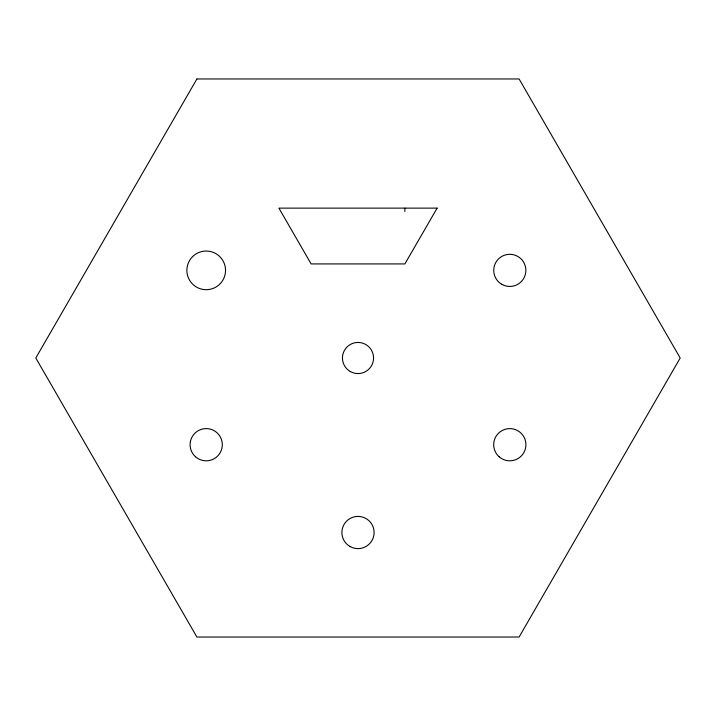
<?xml version="1.0" encoding="UTF-8"?>
<svg xmlns="http://www.w3.org/2000/svg" width="716" height="716" viewBox="0 0 716 716"><rect width="100%" height="100%" fill="white"/><g stroke="black" fill="none" stroke-linecap="round" stroke-linejoin="round"><path stroke-width="1.07" d="M404.871 208.123L404.871 211.471M196.9 78.966L35.8 358L196.9 637.034L519.1 637.034L680.2 358L519.1 78.966L196.9 78.966M437.136 208.123L404.871 263.927L311.129 263.927L278.909 208.123L437.136 208.123M501.764 284.297A16.074 16.074 0 0 0 525.875 270.371A16.074 16.074 0 0 0 501.764 256.453A16.074 16.074 0 0 0 501.764 284.297M499.177 456.826A16.11 16.11 0 0 0 525.598 447.858A16.11 16.11 0 0 0 504.619 429.457A16.11 16.11 0 0 0 499.177 456.826M349.945 546.46A16.11 16.11 0 0 0 374.11 532.516A16.11 16.11 0 0 0 349.945 518.563A16.11 16.11 0 0 0 349.945 546.46M350.222 371.479A15.564 15.564 0 0 0 373.564 358.009A15.564 15.564 0 0 0 350.222 344.53A15.564 15.564 0 0 0 350.222 371.479M195.575 456.817A16.11 16.11 0 0 0 222.005 447.849A16.11 16.11 0 0 0 201.026 429.448A16.11 16.11 0 0 0 195.575 456.817M195.459 286.436A19.332 19.332 0 0 0 225.495 271.632A19.332 19.332 0 0 0 197.652 253.025A19.332 19.332 0 0 0 195.459 286.436"/></g></svg>
